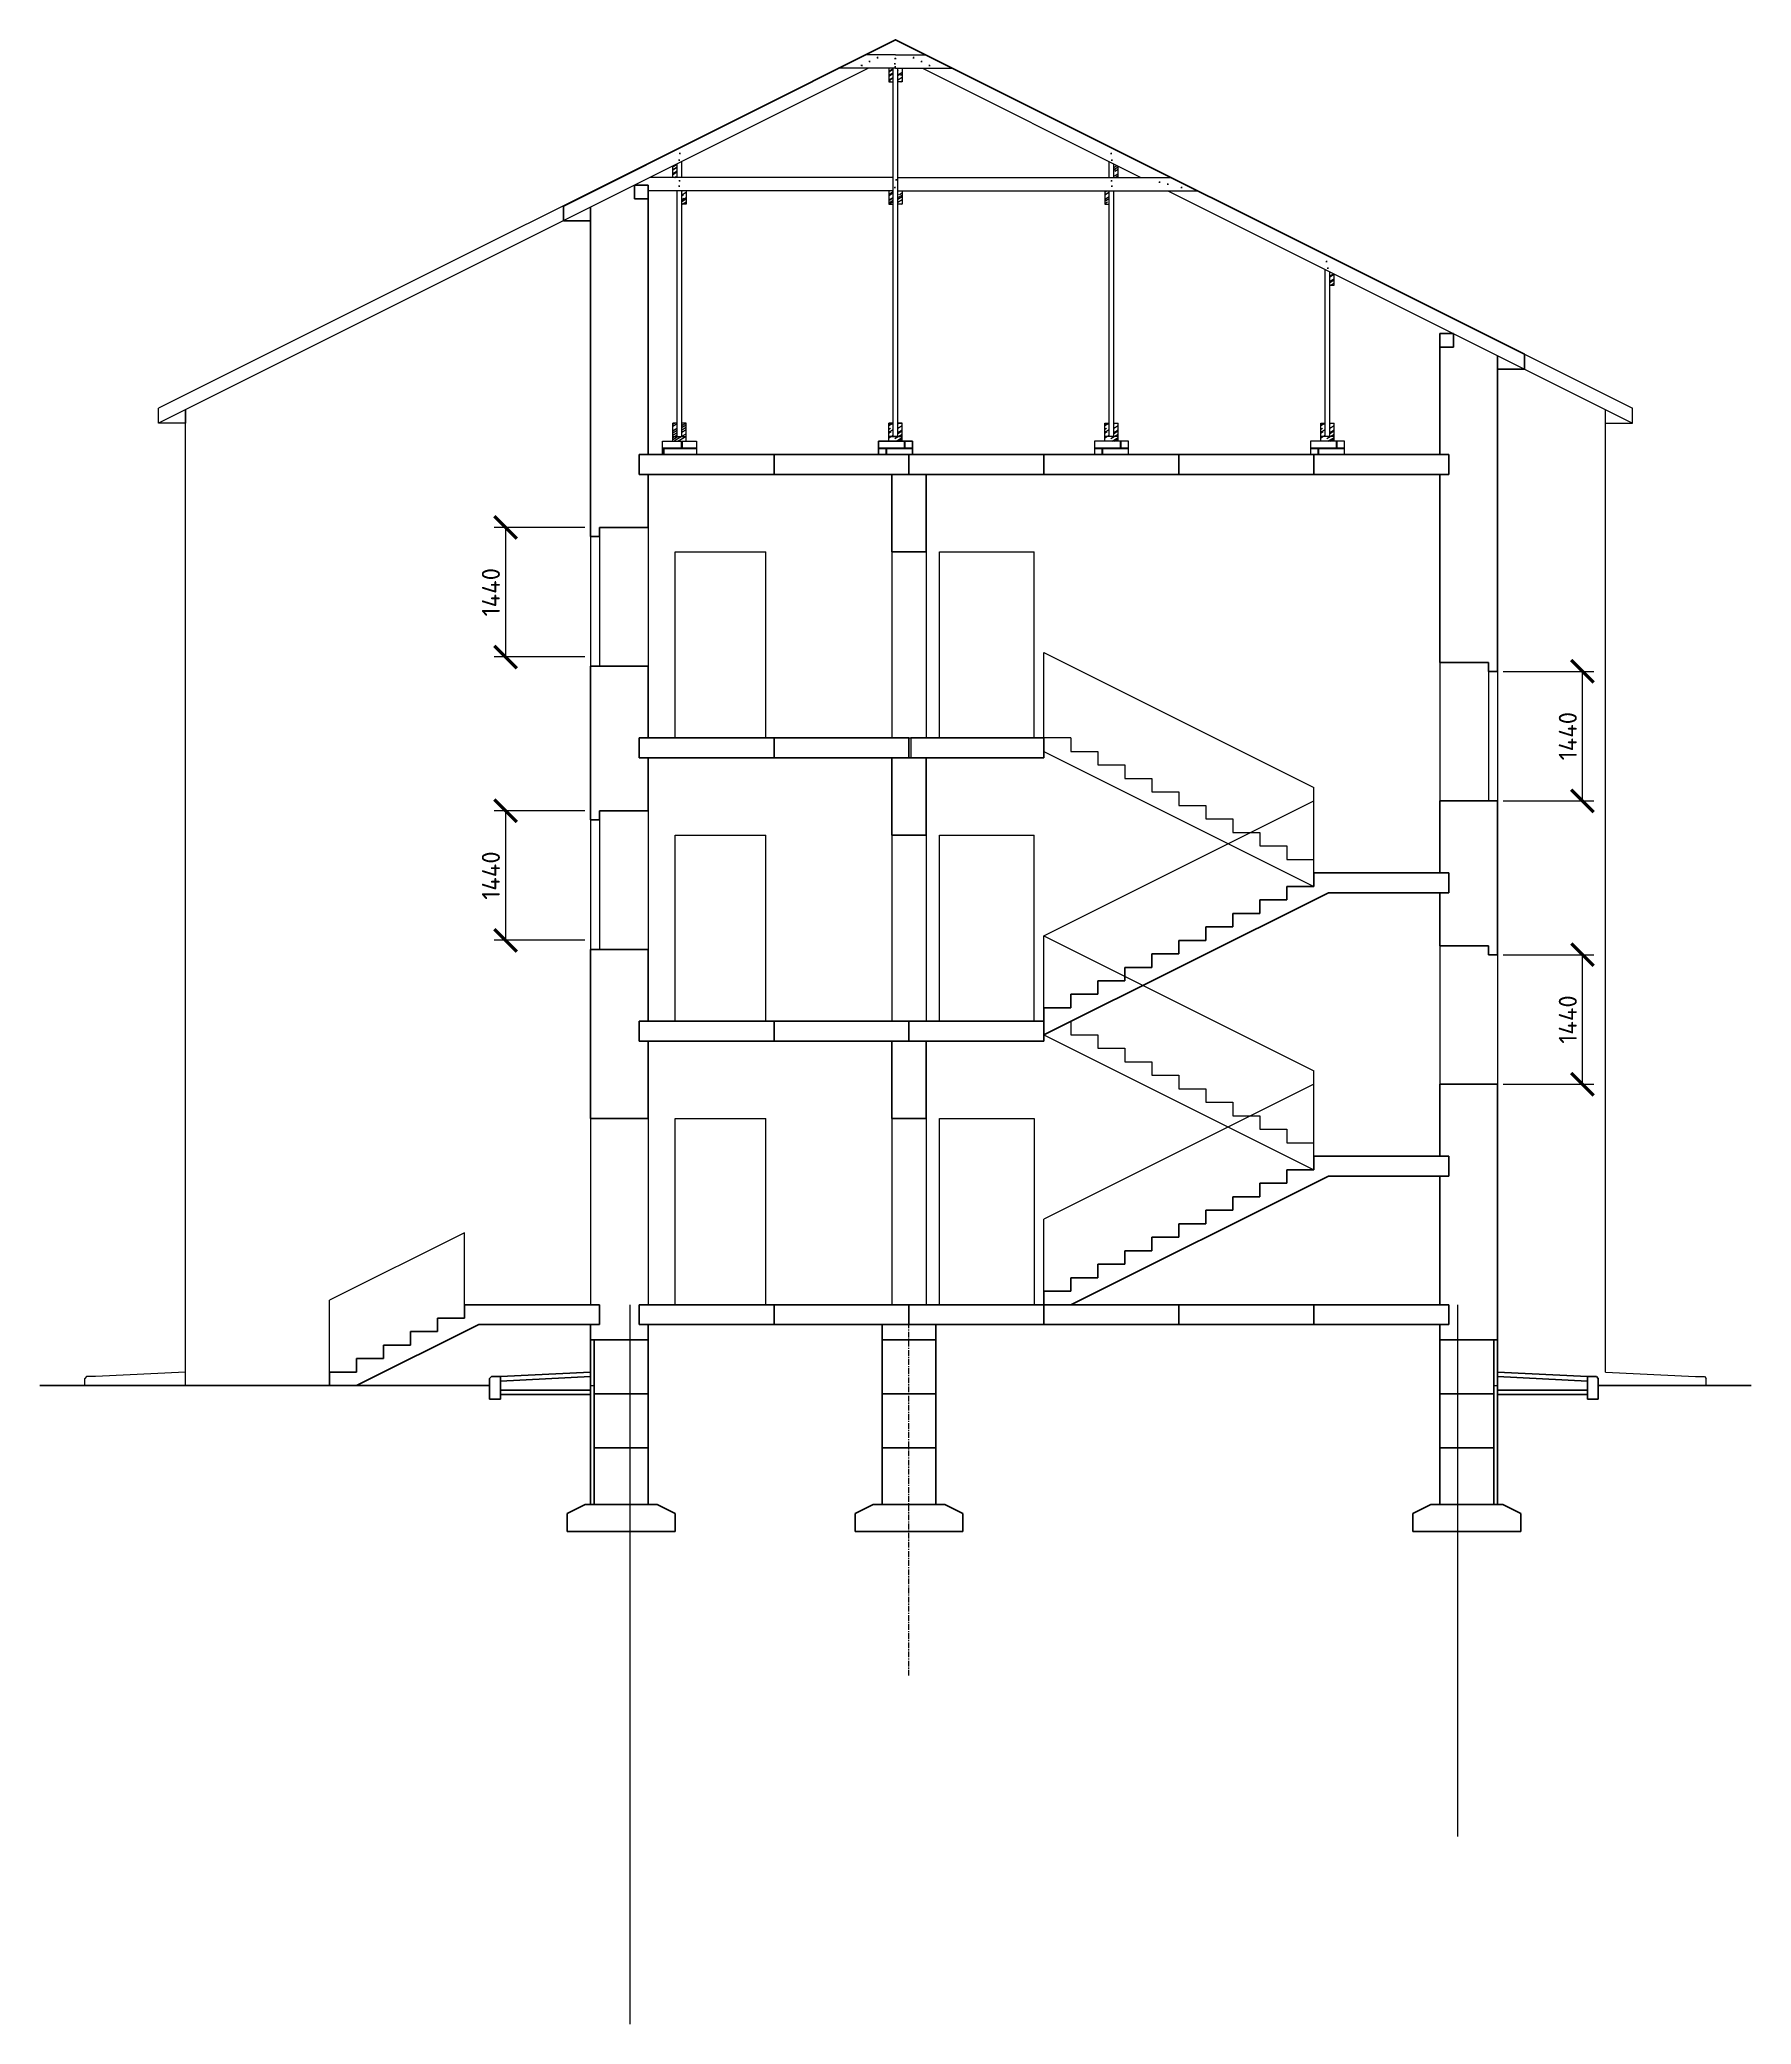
# Model space of a CAD drawing. Header units: millimetres. Extents: x -273369 to 399464, y -35443 to 194245.
# Drawn here: x 8590 to 27610, y 172182 to 194245 of the extents above; entities that cross this region are included whole.
import ezdxf

# ---------------------------------------------------------------- set-up
doc = ezdxf.new("R2010")
doc.units = ezdxf.units.MM
doc.linetypes.add('осеваяX2', pattern=[101.6, 63.5, -12.7, 12.7, -12.7])
doc.styles.add('Курс2', font='isocpeur.ttf', dxfattribs={"height": 2.5})
doc.dimstyles.new('Линейный', dxfattribs={"dimscale": 0, "dimtxt": 2, "dimasz": 2.5, "dimexe": 1.25, "dimexo": 0.625, "dimtad": 1, "dimtxsty": 'Курс2', "dimblk": 'ARCHTICK', "dimcen": 2.5, "dimadec": 0, "dimazin": 0, "dimtfac": 1, "dimtmove": 0, "dimatfit": 3, "dimldrblk": 'ARCHTICK', "dimfxl": 1, "dimarcsym": 0})
pattern_1 = [(30, (-113910.03, -34836.32), (89.233749, 124.842613), [952.5, -127, 317.5, -63.5]), (30, (-113852.764, -34766.595), (-97.220113, 41.390175), [190.5, -20.955, 381, -47.625]), (30, (-113909.52, -34773.7), (264.689088, 201.945051), [508, -88.9, 254, -63.5])]
pattern_2 = [(0, (-113910.03, -34836.32), (203.2, 203.2), [396.875, -9.525]), (0, (-114113.23, -34826.8), (203.2, 203.2), [396.875, -9.525]), (90, (-113910.03, -34836.32), (-203.2, 203.2), [-212.725, 193.675]), (90, (-113919.55, -34836.32), (-203.2, 203.2), [-212.725, 193.675])]
pattern_3 = [(0, (-116310.03, -34836.32), (203.2, 203.2), [396.875, -9.525]), (0, (-116513.23, -34826.8), (203.2, 203.2), [396.875, -9.525]), (90, (-116310.03, -34836.32), (-203.2, 203.2), [-212.725, 193.675]), (90, (-116319.55, -34836.32), (-203.2, 203.2), [-212.725, 193.675])]
pattern_4 = [(30, (-116310.03, -34836.32), (89.233749, 124.842613), [952.5, -127, 317.5, -63.5]), (30, (-116252.764, -34766.595), (-97.220113, 41.390175), [190.5, -20.955, 381, -47.625]), (30, (-116309.52, -34773.7), (264.689088, 201.945051), [508, -88.9, 254, -63.5])]

# ---------------------------------------------------------------- blocks, each defined once
blk = doc.blocks.new('_ArchTick')
at = {"color": 0, "linetype": 'ByBlock', "lineweight": 60, "const_width": 0.15}
blk.add_lwpolyline([(-0.5, -0.5), (0.5, 0.5)], dxfattribs=at)
blk = doc.blocks.new('*D149')
at = {"color": 0, "lineweight": -2, "transparency": 16777216}
for p, q in [((24853, 184073), (25859, 184073)), ((25734, 182633), (25734, 184073)), ((24853, 182633), (25859, 182633))]:
    blk.add_line(p, q, dxfattribs=at)
at = {"layer": 'Defpoints', "color": 0, "transparency": 16777216}
for p in [(24790, 184073), (25734, 184073), (24790, 182633)]:
    blk.add_point(p, dxfattribs=at)
at = {"color": 0, "lineweight": -2, "transparency": 16777216, "xscale": 250, "yscale": 250, "zscale": 250}
for p, rotation in [((25734, 184073), 90), ((25734, 182633), 270)]:
    blk.add_blockref('_ArchTick', p, dxfattribs=dict(at, rotation=rotation))
at = {"color": 0, "transparency": 16777216, "insert": (25571, 183353), "char_height": 200, "attachment_point": 5, "rotation": 90, "style": 'Курс2'}
blk.add_mtext('1440', dxfattribs=at)
blk = doc.blocks.new('*D214')
at = {"color": 0, "lineweight": -2, "transparency": 16777216}
for p, q in [((24853, 187223), (25859, 187223)), ((25734, 185783), (25734, 187223)), ((24853, 185783), (25859, 185783))]:
    blk.add_line(p, q, dxfattribs=at)
at = {"layer": 'Defpoints', "color": 0, "transparency": 16777216}
for p in [(24790, 187223), (25734, 187223), (24790, 185783)]:
    blk.add_point(p, dxfattribs=at)
at = {"color": 0, "lineweight": -2, "transparency": 16777216, "xscale": 250, "yscale": 250, "zscale": 250}
for p, rotation in [((25734, 187223), 90), ((25734, 185783), 270)]:
    blk.add_blockref('_ArchTick', p, dxfattribs=dict(at, rotation=rotation))
at = {"color": 0, "transparency": 16777216, "insert": (25571, 186503), "char_height": 200, "attachment_point": 5, "rotation": 90, "style": 'Курс2'}
blk.add_mtext('1440', dxfattribs=at)
blk = doc.blocks.new('*D215')
at = {"color": 0, "lineweight": -2, "transparency": 16777216}
for p, q in [((14648, 188823), (13642, 188823)), ((13767, 188823), (13767, 187383)), ((14648, 187383), (13642, 187383))]:
    blk.add_line(p, q, dxfattribs=at)
at = {"layer": 'Defpoints', "color": 0, "transparency": 16777216}
for p in [(14710, 188823), (13767, 187383), (14710, 187383)]:
    blk.add_point(p, dxfattribs=at)
at = {"color": 0, "lineweight": -2, "transparency": 16777216, "xscale": 250, "yscale": 250, "zscale": 250}
for p, rotation in [((13767, 188823), 90), ((13767, 187383), 270)]:
    blk.add_blockref('_ArchTick', p, dxfattribs=dict(at, rotation=rotation))
at = {"color": 0, "transparency": 16777216, "insert": (13604, 188103), "char_height": 200, "attachment_point": 5, "rotation": 90, "style": 'Курс2'}
blk.add_mtext('1440', dxfattribs=at)
blk = doc.blocks.new('*D216')
at = {"color": 0, "lineweight": -2, "transparency": 16777216}
for p, q in [((14648, 185673), (13642, 185673)), ((13767, 185673), (13767, 184233)), ((14648, 184233), (13642, 184233))]:
    blk.add_line(p, q, dxfattribs=at)
at = {"layer": 'Defpoints', "color": 0, "transparency": 16777216}
for p in [(14710, 185673), (13767, 184233), (14710, 184233)]:
    blk.add_point(p, dxfattribs=at)
at = {"color": 0, "lineweight": -2, "transparency": 16777216, "xscale": 250, "yscale": 250, "zscale": 250}
for p, rotation in [((13767, 185673), 90), ((13767, 184233), 270)]:
    blk.add_blockref('_ArchTick', p, dxfattribs=dict(at, rotation=rotation))
at = {"color": 0, "transparency": 16777216, "insert": (13604, 184953), "char_height": 200, "attachment_point": 5, "rotation": 90, "style": 'Курс2'}
blk.add_mtext('1440', dxfattribs=at)

msp = doc.modelspace()

# ---------------------------------------------------------------- hatches: boundary and pattern name
h = msp.add_hatch()
h.set_pattern_fill('AR-RROOF', color=256, scale=2.5, angle=30)
h.set_pattern_definition(pattern_1)
h.paths.add_polyline_path([(18075.178, 193927.528), (18025.178, 193927.528), (18025.178, 193777.528), (18075.178, 193777.528)])
h.paths.add_polyline_path([(18025.178, 192415.028), (18075.178, 192415.028), (18075.178, 192565.028), (18025.178, 192565.028)])
h.paths.add_polyline_path([(15725.178, 192415.028), (15775.178, 192415.028), (15775.178, 192565.028), (15725.178, 192565.028)])
h = msp.add_hatch()
h.set_pattern_fill('AR-RROOF', color=256, scale=2.5, angle=30)
h.set_pattern_definition(pattern_1)
h.paths.add_polyline_path([(18175.178, 193927.528), (18125.178, 193927.528), (18125.178, 193777.528), (18175.178, 193777.528)])
h.paths.add_polyline_path([(18175.178, 192565.028), (18125.178, 192565.028), (18125.178, 192415.028), (18175.178, 192415.028)])
h.paths.add_polyline_path([(20475.178, 192565.028), (20425.178, 192565.028), (20425.178, 192415.028), (20475.178, 192415.028)])
h = msp.add_hatch()
h.set_pattern_fill('AR-RROOF', color=256, scale=2.5, angle=30)
h.set_pattern_definition(pattern_1)
h.paths.add_polyline_path([(15675.178, 192865.028), (15625.178, 192840.028), (15625.178, 192715.028), (15675.178, 192715.028)])
h = msp.add_hatch()
h.set_pattern_fill('AR-RROOF', color=256, scale=2.5, angle=30)
h.set_pattern_definition(pattern_1)
h.paths.add_polyline_path([(20525.178, 192715.028), (20575.178, 192715.028), (20575.178, 192840.028), (20525.178, 192865.028)])
h = msp.add_hatch()
h.set_pattern_fill('AR-RROOF', color=256, scale=2.5, angle=30)
h.set_pattern_definition(pattern_1)
h.paths.add_polyline_path([(22975.178, 191640.028), (22925.178, 191665.028), (22925.178, 191515.028), (22975.178, 191515.028)])
h = msp.add_hatch()
h.set_pattern_fill('AR-RROOF', color=256, scale=2.5, angle=30)
h.set_pattern_definition(pattern_1)
h.paths.add_polyline_path([(15725.178, 189982.528), (15775.178, 189982.528), (15775.178, 189832.528), (15725.178, 189832.528)])
h.paths.add_polyline_path([(15625.178, 189982.528), (15675.178, 189982.528), (15675.178, 189832.528), (15625.178, 189832.528)])
h.paths.add_polyline_path([(15625.178, 189832.528), (15675.178, 189832.528), (15775.178, 189832.528), (15775.178, 189782.528), (15625.178, 189782.528)])
h = msp.add_hatch()
h.set_pattern_fill('AR-RROOF', color=256, scale=2.5, angle=30)
h.set_pattern_definition(pattern_4)
h.paths.add_polyline_path([(18075.178, 189982.528), (18025.178, 189982.528), (18025.178, 189832.528), (18075.178, 189832.528)])
h.paths.add_polyline_path([(18175.178, 189982.528), (18125.178, 189982.528), (18125.178, 189832.528), (18175.178, 189832.528)])
h.paths.add_polyline_path([(18175.178, 189832.528), (18125.178, 189832.528), (18025.178, 189832.528), (18025.178, 189782.528), (18175.178, 189782.528)])
h = msp.add_hatch()
h.set_pattern_fill('AR-RROOF', color=256, scale=2.5, angle=30)
h.set_pattern_definition(pattern_4)
h.paths.add_polyline_path([(18125.178, 189982.528), (18175.178, 189982.528), (18175.178, 189832.528), (18125.178, 189832.528)])
h.paths.add_polyline_path([(18025.178, 189982.528), (18075.178, 189982.528), (18075.178, 189832.528), (18025.178, 189832.528)])
h.paths.add_polyline_path([(18025.178, 189832.528), (18075.178, 189832.528), (18175.178, 189832.528), (18175.178, 189782.528), (18025.178, 189782.528)])
h = msp.add_hatch()
h.set_pattern_fill('AR-RROOF', color=256, scale=2.5, angle=30)
h.set_pattern_definition(pattern_1)
h.paths.add_polyline_path([(20475.178, 189982.528), (20425.178, 189982.528), (20425.178, 189832.528), (20475.178, 189832.528)])
h.paths.add_polyline_path([(20575.178, 189982.528), (20525.178, 189982.528), (20525.178, 189832.528), (20575.178, 189832.528)])
h.paths.add_polyline_path([(20575.178, 189832.528), (20525.178, 189832.528), (20425.178, 189832.528), (20425.178, 189782.528), (20575.178, 189782.528)])
h = msp.add_hatch()
h.set_pattern_fill('AR-RROOF', color=256, scale=2.5, angle=30)
h.set_pattern_definition([(30, (-111510.03, -34836.32), (89.233749, 124.842613), [952.5, -127, 317.5, -63.5]), (30, (-111452.764, -34766.595), (-97.220113, 41.390175), [190.5, -20.955, 381, -47.625]), (30, (-111509.52, -34773.7), (264.689088, 201.945051), [508, -88.9, 254, -63.5])])
h.paths.add_polyline_path([(22875.178, 189982.528), (22825.178, 189982.528), (22825.178, 189832.528), (22875.178, 189832.528)])
h.paths.add_polyline_path([(22975.178, 189982.528), (22925.178, 189982.528), (22925.178, 189832.528), (22975.178, 189832.528)])
h.paths.add_polyline_path([(22975.178, 189832.528), (22925.178, 189832.528), (22825.178, 189832.528), (22825.178, 189782.528), (22975.178, 189782.528)])
h = msp.add_hatch()
h.set_pattern_fill('AR-B816C', color=256)
h.set_pattern_definition(pattern_2)
h.paths.add_polyline_path([(15510.178, 189632.528), (15510.178, 189782.528), (15890.178, 189782.528), (15890.178, 189632.528)])
h = msp.add_hatch()
h.set_pattern_fill('AR-B816C', color=256)
h.set_pattern_definition(pattern_3)
h.paths.add_polyline_path([(18290.178, 189632.528), (18290.178, 189782.528), (17910.178, 189782.528), (17910.178, 189632.528)])
h = msp.add_hatch()
h.set_pattern_fill('AR-B816C', color=256)
h.set_pattern_definition(pattern_3)
h.paths.add_polyline_path([(17910.178, 189632.528), (17910.178, 189782.528), (18290.178, 189782.528), (18290.178, 189632.528)])
h = msp.add_hatch()
h.set_pattern_fill('AR-B816C', color=256)
h.set_pattern_definition(pattern_2)
h.paths.add_polyline_path([(20690.178, 189632.528), (20690.178, 189782.528), (20310.178, 189782.528), (20310.178, 189632.528)])
h = msp.add_hatch()
h.set_pattern_fill('AR-B816C', color=256)
h.set_pattern_definition([(0, (-111510.03, -34836.32), (203.2, 203.2), [396.875, -9.525]), (0, (-111713.23, -34826.8), (203.2, 203.2), [396.875, -9.525]), (90, (-111510.03, -34836.32), (-203.2, 203.2), [-212.725, 193.675]), (90, (-111519.55, -34836.32), (-203.2, 203.2), [-212.725, 193.675])])
h.paths.add_polyline_path([(23090.178, 189632.528), (23090.178, 189782.528), (22710.178, 189782.528), (22710.178, 189632.528)])

# ---------------------------------------------------------------- linework, layer by layer
for p, q in [((18100.178, 194245.233), (9910.178, 190150.233)), ((17731.604, 193959.72), (17716.604, 193959.72)), ((17724.482, 193967.22), (17724.482, 193952.22)), ((18100.178, 194077.528), (17764.768, 194077.528)), ((17818.271, 194004.21), (17803.271, 194004.21)), ((17811.148, 194011.71), (17811.148, 193996.71)), ((17908.934, 194045.353), (17893.934, 194045.353)), ((17901.811, 194052.853), (17901.811, 194037.853)), ((18100.178, 193975.143), (18085.178, 193975.143)), ((18090.049, 193944.546), (18105.049, 193944.546)), ((18090.872, 194036.68), (18105.872, 194036.68)), ((18093.055, 193982.643), (18093.055, 193967.643)), ((18097.172, 193952.046), (18097.172, 193937.046)), ((18097.995, 194044.18), (18097.995, 194029.18)), ((18100.178, 194077.528), (18435.588, 194077.528)), ((18291.422, 194045.353), (18306.422, 194045.353)), ((18298.545, 194052.853), (18298.545, 194037.853)), ((18382.085, 194004.21), (18397.085, 194004.21)), ((18389.208, 194011.71), (18389.208, 193996.71)), ((18468.751, 193959.72), (18483.751, 193959.72)), ((18475.874, 193967.22), (18475.874, 193952.22)), ((17800.178, 193927.528), (9910.178, 189982.528)), ((18100.178, 193927.528), (17464.768, 193927.528)), ((18025.178, 193927.528), (18025.178, 193777.528)), ((18025.178, 193777.528), (18075.178, 193777.528)), ((18075.178, 189832.528), (18075.178, 193927.528)), ((18100.178, 193927.528), (18735.588, 193927.528)), ((18125.178, 189832.528), (18125.178, 193927.528)), ((18175.178, 193777.528), (18125.178, 193777.528)), ((18175.178, 193927.528), (18175.178, 193777.528)), ((18400.178, 193927.528), (20825.178, 192715.028)), ((15625.178, 192715.028), (15625.178, 192840.028)), ((15675.178, 192715.028), (15675.178, 192865.028)), ((15703.644, 192907.343), (15688.644, 192907.343)), ((15696.521, 192914.843), (15696.521, 192899.843)), ((15711.522, 192978.986), (15696.522, 192978.986)), ((15704.399, 192986.486), (15704.399, 192971.486)), ((15725.178, 192715.028), (15725.178, 192890.028)), ((15774.667, 192914.773), (15774.667, 192914.773)), ((20425.689, 192914.773), (20425.689, 192914.773)), ((20475.178, 192715.028), (20475.178, 192890.028)), ((20488.834, 192978.986), (20503.834, 192978.986)), ((20495.957, 192986.486), (20495.957, 192971.486)), ((20496.712, 192907.343), (20511.712, 192907.343)), ((20503.835, 192914.843), (20503.835, 192899.843)), ((20525.178, 192715.028), (20525.178, 192865.028)), ((20575.178, 192715.028), (20575.178, 192840.028)), ((18075.178, 192715.028), (15375.178, 192715.028)), ((15703.712, 192615.322), (15688.712, 192615.322)), ((15707.18, 192676.327), (15692.18, 192676.327)), ((15696.589, 192622.822), (15696.589, 192607.822)), ((15700.057, 192683.827), (15700.057, 192668.827)), ((18091.708, 192609.477), (18091.708, 192594.477)), ((18100.386, 192686.751), (18115.386, 192686.751)), ((18107.509, 192694.251), (18107.509, 192679.251)), ((18125.178, 192715.028), (21160.588, 192715.028)), ((20493.176, 192676.327), (20508.176, 192676.327)), ((20496.644, 192615.322), (20511.644, 192615.322)), ((20500.299, 192683.827), (20500.299, 192668.827)), ((20503.767, 192622.822), (20503.767, 192607.822)), ((21027.141, 192659.966), (21042.141, 192659.966)), ((21034.264, 192667.466), (21034.264, 192652.466)), ((21117.404, 192637.363), (21132.404, 192637.363)), ((21124.527, 192644.863), (21124.527, 192629.863)), ((18075.178, 192565.028), (15350.178, 192565.028)), ((15675.178, 189832.528), (15675.178, 192565.028)), ((15725.178, 189832.528), (15725.178, 192565.028)), ((15775.178, 192415.028), (15725.178, 192415.028)), ((15775.178, 192565.028), (15775.178, 192415.028)), ((18025.178, 192565.028), (18025.178, 192415.028)), ((18025.178, 192415.028), (18075.178, 192415.028)), ((18084.585, 192601.977), (18099.585, 192601.977)), ((18125.178, 192565.028), (21460.588, 192565.028)), ((18175.178, 192415.028), (18125.178, 192415.028)), ((18175.178, 192565.028), (18175.178, 192415.028)), ((20425.178, 192565.028), (20425.178, 192415.028)), ((20425.178, 192415.028), (20475.178, 192415.028)), ((20475.178, 189832.528), (20475.178, 192565.028)), ((20525.178, 189832.528), (20525.178, 192565.028)), ((21125.178, 192565.028), (26290.178, 189982.528)), ((21269.98, 192601.081), (21284.98, 192601.081)), ((21277.103, 192608.581), (21277.103, 192593.581)), ((14710.178, 192382.528), (14710.178, 192132.528)), ((14710.178, 192382.528), (14710.178, 192232.528)), ((22883.252, 191781.142), (22898.252, 191781.142)), ((22890.374, 191788.642), (22890.374, 191773.642)), ((22875.178, 189832.528), (22875.178, 191690.028)), ((22896.493, 191703.781), (22911.493, 191703.781)), ((22903.616, 191711.281), (22903.616, 191696.281)), ((22925.178, 189832.528), (22925.178, 191665.028)), ((22925.178, 191515.028), (22975.178, 191515.028)), ((22975.178, 191515.028), (22975.178, 191640.028)), ((25090.178, 190750.233), (26290.178, 190150.233)), ((9910.178, 189982.528), (9910.178, 190150.233)), ((10210.178, 189982.528), (9910.178, 189982.528)), ((10210.178, 179282.528), (10210.178, 190132.528)), ((10210.178, 190132.528), (10210.178, 189982.528)), ((15625.178, 189782.528), (15625.178, 189982.528)), ((15675.178, 189982.528), (15625.178, 189982.528)), ((15775.178, 189982.528), (15725.178, 189982.528)), ((15775.178, 189782.528), (15775.178, 189982.528)), ((18025.178, 189782.528), (18025.178, 189982.528)), ((18025.178, 189982.528), (18075.178, 189982.528)), ((18025.178, 189782.528), (18025.178, 189982.528)), ((18075.178, 189982.528), (18025.178, 189982.528)), ((18125.178, 189982.528), (18175.178, 189982.528)), ((18175.178, 189982.528), (18125.178, 189982.528)), ((18175.178, 189782.528), (18175.178, 189982.528)), ((18175.178, 189782.528), (18175.178, 189982.528)), ((20425.178, 189782.528), (20425.178, 189982.528)), ((20425.178, 189982.528), (20475.178, 189982.528)), ((20525.178, 189982.528), (20575.178, 189982.528)), ((20575.178, 189782.528), (20575.178, 189982.528)), ((22825.178, 189782.528), (22825.178, 189982.528)), ((22825.178, 189982.528), (22875.178, 189982.528)), ((22925.178, 189982.528), (22975.178, 189982.528)), ((22975.178, 189782.528), (22975.178, 189982.528)), ((25990.178, 179432.528), (25990.178, 190132.528)), ((25990.178, 189982.528), (26290.178, 189982.528)), ((26290.178, 189982.528), (26290.178, 190150.233)), ((15510.178, 189632.528), (15510.178, 189782.528)), ((15510.178, 189782.528), (15890.178, 189782.528)), ((15625.178, 189832.528), (15775.178, 189832.528)), ((15890.178, 189782.528), (15890.178, 189632.528)), ((18290.178, 189782.528), (17910.178, 189782.528)), ((17910.178, 189782.528), (17910.178, 189632.528)), ((17910.178, 189632.528), (17910.178, 189782.528)), ((17910.178, 189782.528), (18290.178, 189782.528)), ((18175.178, 189832.528), (18025.178, 189832.528)), ((18025.178, 189832.528), (18175.178, 189832.528)), ((18290.178, 189632.528), (18290.178, 189782.528)), ((18290.178, 189782.528), (18290.178, 189632.528)), ((20690.178, 189782.528), (20310.178, 189782.528)), ((20310.178, 189782.528), (20310.178, 189632.528)), ((20575.178, 189832.528), (20425.178, 189832.528)), ((20690.178, 189632.528), (20690.178, 189782.528)), ((23090.178, 189782.528), (22710.178, 189782.528)), ((22710.178, 189782.528), (22710.178, 189632.528)), ((22975.178, 189832.528), (22825.178, 189832.528)), ((23090.178, 189632.528), (23090.178, 189782.528)), ((15250.178, 189412.528), (15250.178, 189632.528)), ((15625.178, 189632.528), (15510.178, 189632.528)), ((18025.178, 189632.528), (17910.178, 189632.528)), ((18175.178, 189632.528), (18290.178, 189632.528)), ((20575.178, 189632.528), (20690.178, 189632.528)), ((22975.178, 189632.528), (23090.178, 189632.528)), ((24250.178, 189412.528), (24250.178, 189632.528)), ((14710.178, 188722.528), (14710.178, 187282.528)), ((14810.178, 188722.528), (14810.178, 187282.528)), ((15350.178, 188822.528), (15350.178, 187282.528)), ((15650.178, 186482.528), (15650.178, 188552.528)), ((15650.178, 188552.528), (16660.178, 188552.528)), ((16660.178, 186482.528), (16660.178, 188552.528)), ((18060.178, 188552.528), (18060.178, 186482.528)), ((18440.178, 188552.528), (18440.178, 186482.528)), ((18590.178, 188552.528), (19640.178, 188552.528)), ((18590.178, 186482.528), (18590.178, 188552.528)), ((19640.178, 186482.528), (19640.178, 188552.528)), ((19750.178, 186482.528), (19750.178, 187432.528)), ((19750.178, 187432.528), (22750.178, 185932.528)), ((24150.178, 187322.528), (24150.178, 185782.528)), ((24690.178, 187222.528), (24690.178, 185782.528)), ((24790.178, 187222.528), (24790.178, 185782.528)), ((18250.178, 186482.528), (18270.178, 186482.528)), ((18270.178, 186482.528), (18270.178, 186262.528)), ((19750.178, 186482.528), (19750.178, 186332.528)), ((20050.178, 186482.528), (19750.178, 186482.528)), ((20050.178, 186482.528), (20050.178, 186332.528)), ((18270.178, 186262.528), (18250.178, 186262.528)), ((19750.178, 186332.528), (22750.178, 184832.528)), ((20050.178, 186332.528), (20350.178, 186332.528)), ((20350.178, 186332.528), (20350.178, 186182.528)), ((20350.178, 186182.528), (20650.178, 186182.528)), ((20650.178, 186182.528), (20650.178, 186032.528)), ((20650.178, 186032.528), (20950.178, 186032.528)), ((20950.178, 186032.528), (20950.178, 185882.528)), ((19750.178, 184282.528), (22750.178, 185782.528)), ((20950.178, 185882.528), (21250.178, 185882.528)), ((21250.178, 185882.528), (21250.178, 185732.528)), ((22750.178, 185132.528), (22750.178, 185932.528)), ((22750.178, 184982.528), (22750.178, 185782.528)), ((24150.178, 184982.528), (24150.178, 185782.528)), ((24790.178, 184072.528), (24790.178, 185782.528)), ((14710.178, 185572.528), (14710.178, 185672.528)), ((14710.178, 185572.528), (14710.178, 184132.528)), ((14810.178, 185572.528), (14810.178, 184132.528)), ((15350.178, 185672.528), (15350.178, 184132.528)), ((21250.178, 185732.528), (21550.178, 185732.528)), ((21550.178, 185732.528), (21550.178, 185582.528)), ((21550.178, 185582.528), (21850.178, 185582.528)), ((21850.178, 185582.528), (21850.178, 185432.528)), ((15650.178, 183332.528), (15650.178, 185402.528)), ((15650.178, 185402.528), (16660.178, 185402.528)), ((16660.178, 183332.528), (16660.178, 185402.528)), ((18060.178, 185402.528), (18060.178, 183332.528)), ((18440.178, 185402.528), (18440.178, 183332.528)), ((18590.178, 185402.528), (19640.178, 185402.528)), ((18590.178, 183332.528), (18590.178, 185402.528)), ((19640.178, 183332.528), (19640.178, 185402.528)), ((21850.178, 185432.528), (22150.178, 185432.528)), ((22150.178, 185432.528), (22150.178, 185282.528)), ((22150.178, 185282.528), (22450.178, 185282.528)), ((22450.178, 185282.528), (22450.178, 185132.528)), ((22450.178, 185132.528), (22750.178, 185132.528)), ((24150.178, 184172.528), (24150.178, 184762.528)), ((19750.178, 183482.528), (19750.178, 184282.528)), ((19750.178, 184282.528), (22750.178, 182782.528)), ((15350.178, 183332.528), (15350.178, 184132.528)), ((24150.178, 184172.528), (24150.178, 182632.528)), ((24790.178, 184072.528), (24790.178, 182632.528)), ((19750.178, 183332.528), (19750.178, 183182.528)), ((19750.178, 183182.528), (22750.178, 181682.528)), ((20050.178, 183332.528), (20050.178, 183182.528)), ((20050.178, 183182.528), (20350.178, 183182.528)), ((20350.178, 183182.528), (20350.178, 183032.528)), ((18270.178, 183112.528), (18250.178, 183112.528)), ((20350.178, 183032.528), (20650.178, 183032.528)), ((20650.178, 183032.528), (20650.178, 182882.528)), ((20650.178, 182882.528), (20950.178, 182882.528)), ((20950.178, 182882.528), (20950.178, 182732.528)), ((20950.178, 182732.528), (21250.178, 182732.528)), ((21250.178, 182732.528), (21250.178, 182582.528)), ((22750.178, 181982.528), (22750.178, 182782.528)), ((22750.178, 182632.528), (19750.178, 181132.528)), ((21250.178, 182582.528), (21550.178, 182582.528)), ((21550.178, 182582.528), (21550.178, 182432.528)), ((22750.178, 181832.528), (22750.178, 182632.528)), ((24150.178, 181832.528), (24150.178, 182632.528)), ((24150.178, 181832.528), (24150.178, 182482.528)), ((24790.178, 180182.528), (24790.178, 182632.528)), ((14710.178, 182252.528), (14710.178, 180182.528)), ((15350.178, 182252.528), (15350.178, 180182.528)), ((15650.178, 180182.528), (15650.178, 182252.528)), ((15650.178, 182252.528), (16660.178, 182252.528)), ((16660.178, 180182.528), (16660.178, 182252.528)), ((18060.178, 182252.528), (18060.178, 180182.528)), ((18440.178, 182252.528), (18440.178, 180182.528)), ((18590.178, 180182.528), (18590.178, 182252.528)), ((18590.178, 182252.528), (19640.178, 182252.528)), ((19640.178, 182252.528), (19640.178, 180182.528)), ((21550.178, 182432.528), (21850.178, 182432.528)), ((21850.178, 182432.528), (21850.178, 182282.528)), ((21850.178, 182282.528), (22150.178, 182282.528)), ((22150.178, 182282.528), (22150.178, 182132.528)), ((22150.178, 182132.528), (22450.178, 182132.528)), ((22450.178, 182132.528), (22450.178, 181982.528)), ((22450.178, 181982.528), (22750.178, 181982.528)), ((24150.178, 180182.528), (24150.178, 181612.528)), ((13310.178, 180982.528), (11810.178, 180232.528)), ((13310.178, 180182.528), (13310.178, 180982.528)), ((19750.178, 180332.528), (19750.178, 181132.528)), ((11810.178, 179432.528), (11810.178, 180232.528)), ((13310.178, 180182.528), (13310.178, 180032.528)), ((9110.178, 179382.528), (9090.178, 179362.528)), ((9210.178, 179382.528), (9110.178, 179382.528)), ((10210.178, 179432.528), (9210.178, 179382.528)), ((24790.178, 179332.528), (24790.178, 179382.528)), ((25990.178, 179432.528), (26990.178, 179382.528)), ((26990.178, 179382.528), (27090.178, 179382.528)), ((27090.178, 179382.528), (27110.178, 179362.528)), ((9090.178, 179282.528), (9090.178, 179362.528)), ((14710.178, 179282.528), (14750.178, 179282.528)), ((24750.178, 179282.528), (24790.178, 179282.528)), ((24790.178, 179332.528), (24790.178, 179332.528)), ((27110.178, 179282.528), (27110.178, 179362.528)), ((23890.178, 177662.528), (24490.178, 177662.528))]:
    msp.add_line(p, q)
at = {"lineweight": 60}
for p, q in [((18100.178, 194245.233), (14410.178, 192396.017)), ((18100.178, 194245.233), (25090.178, 190750.233)), ((15350.178, 192627.528), (15200.178, 192627.528)), ((15200.178, 192627.528), (15200.178, 192477.528)), ((15350.178, 189632.528), (15350.178, 192627.528)), ((15350.178, 192477.528), (15350.178, 192627.528)), ((14410.178, 192232.528), (14410.178, 192396.017)), ((15200.178, 192477.528), (15350.178, 192477.528)), ((14710.178, 192232.528), (14410.178, 192232.528)), ((14710.178, 188722.528), (14710.178, 192382.528)), ((24150.178, 189632.528), (24150.178, 190977.528)), ((24300.178, 190977.528), (24150.178, 190977.528)), ((24150.178, 190977.528), (24150.178, 190827.528)), ((24300.178, 190827.528), (24300.178, 190977.528)), ((24150.178, 190827.528), (24300.178, 190827.528)), ((24790.178, 187222.528), (24790.178, 190732.528)), ((25090.178, 190582.528), (25090.178, 190750.233)), ((24790.178, 190582.528), (25090.178, 190582.528)), ((15250.178, 189632.528), (24250.178, 189632.528)), ((15250.178, 189632.528), (15250.178, 189412.528)), ((16750.178, 189412.528), (16750.178, 189632.528)), ((18250.178, 189412.528), (18250.178, 189632.528)), ((19750.178, 189412.528), (19750.178, 189632.528)), ((19750.178, 189412.528), (19750.178, 189632.528)), ((21250.178, 189412.528), (21250.178, 189632.528)), ((22750.178, 189412.528), (22750.178, 189632.528)), ((24250.178, 189412.528), (24250.178, 189632.528)), ((15250.178, 189412.528), (24250.178, 189412.528)), ((15350.178, 188822.528), (15350.178, 189412.528)), ((18060.178, 188552.528), (18060.178, 189412.528)), ((18440.178, 188552.528), (18440.178, 189412.528)), ((24150.178, 187322.528), (24150.178, 189412.528)), ((14710.178, 188722.528), (14810.178, 188722.528)), ((15350.178, 188822.528), (14810.178, 188822.528)), ((14810.178, 188722.528), (14810.178, 188822.528)), ((18440.178, 188552.528), (18060.178, 188552.528)), ((24690.178, 187322.528), (24150.178, 187322.528)), ((24690.178, 187222.528), (24690.178, 187322.528)), ((14710.178, 187282.528), (15350.178, 187282.528)), ((14710.178, 185572.528), (14710.178, 187282.528)), ((15350.178, 186482.528), (15350.178, 187282.528)), ((24790.178, 187222.528), (24690.178, 187222.528)), ((18250.178, 186482.528), (15250.178, 186482.528)), ((15250.178, 186482.528), (15250.178, 186262.528)), ((16750.178, 186262.528), (16750.178, 186482.528)), ((18250.178, 186262.528), (18250.178, 186482.528)), ((19750.178, 186482.528), (18270.178, 186482.528)), ((19750.178, 186262.528), (19750.178, 186482.528)), ((18250.178, 186262.528), (15250.178, 186262.528)), ((15350.178, 185672.528), (15350.178, 186262.528)), ((18060.178, 185402.528), (18060.178, 186262.528)), ((18250.178, 186262.528), (19750.178, 186262.528)), ((18440.178, 185402.528), (18440.178, 186262.528)), ((24150.178, 185782.528), (24790.178, 185782.528)), ((24150.178, 184982.528), (24150.178, 185782.528)), ((24790.178, 184072.528), (24790.178, 185782.528)), ((14710.178, 185572.528), (14810.178, 185572.528)), ((15350.178, 185672.528), (14810.178, 185672.528)), ((14810.178, 185572.528), (14810.178, 185672.528)), ((18440.178, 185402.528), (18060.178, 185402.528)), ((22750.178, 184832.528), (22750.178, 184982.528)), ((22750.178, 184982.528), (23050.178, 184982.528)), ((23050.178, 184982.528), (24250.178, 184982.528)), ((24250.178, 184982.528), (24250.178, 184762.528)), ((19750.178, 183182.528), (22910.178, 184762.528)), ((22150.178, 184532.528), (22150.178, 184682.528)), ((22150.178, 184682.528), (22450.178, 184682.528)), ((22450.178, 184682.528), (22450.178, 184832.528)), ((22450.178, 184832.528), (22750.178, 184832.528)), ((22450.178, 184832.528), (22750.178, 184832.528)), ((24250.178, 184762.528), (22910.178, 184762.528)), ((24150.178, 184172.528), (24150.178, 184762.528)), ((21850.178, 184382.528), (21850.178, 184532.528)), ((21850.178, 184532.528), (22150.178, 184532.528)), ((21250.178, 184082.528), (21250.178, 184232.528)), ((21250.178, 184232.528), (21550.178, 184232.528)), ((21550.178, 184232.528), (21550.178, 184382.528)), ((21550.178, 184382.528), (21850.178, 184382.528)), ((14710.178, 182252.528), (14710.178, 184132.528)), ((14710.178, 184132.528), (15350.178, 184132.528)), ((15350.178, 183332.528), (15350.178, 184132.528)), ((20950.178, 183932.528), (20950.178, 184082.528)), ((20950.178, 184082.528), (21250.178, 184082.528)), ((24690.178, 184172.528), (24150.178, 184172.528)), ((24690.178, 184072.528), (24690.178, 184172.528)), ((24790.178, 184072.528), (24690.178, 184072.528)), ((20650.178, 183782.528), (20650.178, 183932.528)), ((20650.178, 183932.528), (20950.178, 183932.528)), ((20050.178, 183482.528), (20050.178, 183632.528)), ((20050.178, 183632.528), (20350.178, 183632.528)), ((20350.178, 183632.528), (20350.178, 183782.528)), ((20350.178, 183782.528), (20650.178, 183782.528)), ((19750.178, 183482.528), (20050.178, 183482.528)), ((19750.178, 183482.528), (19750.178, 183332.528)), ((18250.178, 183332.528), (15250.178, 183332.528)), ((15250.178, 183332.528), (15250.178, 183112.528)), ((16750.178, 183112.528), (16750.178, 183332.528)), ((19750.178, 183332.528), (18250.178, 183332.528)), ((18250.178, 183112.528), (18250.178, 183332.528)), ((19750.178, 183112.528), (19750.178, 183332.528)), ((18250.178, 183112.528), (15250.178, 183112.528)), ((15350.178, 182252.528), (15350.178, 183112.528)), ((18060.178, 182252.528), (18060.178, 183112.528)), ((18250.178, 183112.528), (19750.178, 183112.528)), ((18440.178, 182252.528), (18440.178, 183112.528)), ((24150.178, 182632.528), (24790.178, 182632.528)), ((24150.178, 181832.528), (24150.178, 182632.528)), ((24790.178, 179962.528), (24790.178, 182632.528)), ((15350.178, 182252.528), (14710.178, 182252.528)), ((18440.178, 182252.528), (18060.178, 182252.528)), ((22750.178, 181682.528), (22750.178, 181832.528)), ((22750.178, 181832.528), (24250.178, 181832.528)), ((24250.178, 181832.528), (24250.178, 181612.528)), ((20050.178, 180182.528), (22910.178, 181612.528)), ((22450.178, 181532.528), (22450.178, 181682.528)), ((22450.178, 181682.528), (22750.178, 181682.528)), ((24250.178, 181612.528), (22910.178, 181612.528)), ((24150.178, 180182.528), (24150.178, 181612.528)), ((21850.178, 181232.528), (21850.178, 181382.528)), ((21850.178, 181382.528), (22150.178, 181382.528)), ((22150.178, 181382.528), (22150.178, 181532.528)), ((22150.178, 181532.528), (22450.178, 181532.528)), ((21550.178, 181082.528), (21550.178, 181232.528)), ((21550.178, 181232.528), (21850.178, 181232.528)), ((20950.178, 180782.528), (20950.178, 180932.528)), ((20950.178, 180932.528), (21250.178, 180932.528)), ((21250.178, 180932.528), (21250.178, 181082.528)), ((21250.178, 181082.528), (21550.178, 181082.528)), ((20650.178, 180632.528), (20650.178, 180782.528)), ((20650.178, 180782.528), (20950.178, 180782.528)), ((20050.178, 180332.528), (20050.178, 180482.528)), ((20050.178, 180482.528), (20350.178, 180482.528)), ((20350.178, 180482.528), (20350.178, 180632.528)), ((20350.178, 180632.528), (20650.178, 180632.528)), ((19750.178, 180182.528), (19750.178, 180332.528)), ((19750.178, 180332.528), (20050.178, 180332.528)), ((13310.178, 180182.528), (14810.178, 180182.528)), ((13310.178, 180182.528), (13310.178, 180032.528)), ((14810.178, 180182.528), (14810.178, 179962.528)), ((15250.178, 180182.528), (24250.178, 180182.528)), ((15250.178, 180182.528), (15250.178, 179962.528)), ((16750.178, 179962.528), (16750.178, 180182.528)), ((18250.178, 179962.528), (18250.178, 180182.528)), ((19750.178, 179962.528), (19750.178, 180182.528)), ((21250.178, 179962.528), (21250.178, 180182.528)), ((22750.178, 179962.528), (22750.178, 180182.528)), ((24250.178, 179962.528), (24250.178, 180182.528)), ((12110.178, 179282.528), (13470.178, 179962.528)), ((13010.178, 179882.528), (12710.178, 179882.528)), ((12710.178, 179882.528), (12710.178, 179732.528)), ((13310.178, 180032.528), (13010.178, 180032.528)), ((13010.178, 180032.528), (13010.178, 179882.528)), ((14810.178, 179962.528), (13470.178, 179962.528)), ((14710.178, 179962.528), (14710.178, 177962.528)), ((15250.178, 179962.528), (24250.178, 179962.528)), ((15350.178, 179962.528), (15350.178, 177962.528)), ((17950.178, 179962.528), (17950.178, 177962.528)), ((18550.178, 179962.528), (18550.178, 177962.528)), ((24150.178, 179962.528), (24150.178, 177962.528)), ((24790.178, 179962.528), (24790.178, 177962.528)), ((12710.178, 179732.528), (12410.178, 179732.528)), ((12410.178, 179732.528), (12410.178, 179582.528)), ((15350.178, 179792.528), (14710.178, 179792.528)), ((14750.178, 179792.528), (14750.178, 177962.528)), ((18550.178, 179792.528), (17950.178, 179792.528)), ((24790.178, 179792.528), (24150.178, 179792.528)), ((24750.178, 179792.528), (24750.178, 177962.528)), ((12110.178, 179432.528), (11810.178, 179432.528)), ((11810.178, 179432.528), (11810.178, 179282.528)), ((12410.178, 179582.528), (12110.178, 179582.528)), ((12110.178, 179582.528), (12110.178, 179432.528)), ((13610.178, 179382.528), (13590.178, 179362.528)), ((13710.178, 179382.528), (13610.178, 179382.528)), ((14710.178, 179432.528), (13710.178, 179382.528)), ((13710.178, 179132.528), (13710.178, 179382.528)), ((14710.178, 179382.528), (13710.178, 179332.528)), ((24790.178, 179432.528), (25790.178, 179382.528)), ((24790.178, 179382.528), (25790.178, 179332.528)), ((25790.178, 179132.528), (25790.178, 179382.528)), ((25790.178, 179382.528), (25890.178, 179382.528)), ((25890.178, 179382.528), (25910.178, 179362.528)), ((8590.178, 179282.528), (13590.178, 179282.528)), ((13590.178, 179132.528), (13590.178, 179362.528)), ((13710.178, 179232.528), (14710.178, 179232.528)), ((14710.178, 179182.528), (13710.178, 179182.528)), ((15350.178, 179192.528), (14750.178, 179192.528)), ((18550.178, 179192.528), (17950.178, 179192.528)), ((24750.178, 179192.528), (24150.178, 179192.528)), ((25790.178, 179232.528), (24790.178, 179232.528)), ((24790.178, 179182.528), (25790.178, 179182.528)), ((25910.178, 179132.528), (25910.178, 179362.528)), ((27610.178, 179282.528), (25910.178, 179282.528)), ((13710.178, 179132.528), (13590.178, 179132.528)), ((25790.178, 179132.528), (25910.178, 179132.528)), ((15350.178, 178592.528), (14750.178, 178592.528)), ((18550.178, 178592.528), (17950.178, 178592.528)), ((18550.178, 178592.528), (17950.178, 178592.528)), ((24750.178, 178592.528), (24150.178, 178592.528)), ((14650.178, 177962.528), (14450.178, 177862.528)), ((14450.178, 177862.528), (14450.178, 177662.528)), ((14650.178, 177962.528), (15450.178, 177962.528)), ((15450.178, 177962.528), (15650.178, 177862.528)), ((15650.178, 177662.528), (15650.178, 177862.528)), ((17850.178, 177962.528), (17650.178, 177862.528)), ((17650.178, 177862.528), (17650.178, 177662.528)), ((17850.178, 177962.528), (18650.178, 177962.528)), ((18650.178, 177962.528), (18850.178, 177862.528)), ((18850.178, 177662.528), (18850.178, 177862.528)), ((24050.178, 177962.528), (23850.178, 177862.528)), ((23850.178, 177862.528), (23850.178, 177662.528)), ((24050.178, 177962.528), (24850.178, 177962.528)), ((24850.178, 177962.528), (25050.178, 177862.528)), ((25050.178, 177662.528), (25050.178, 177862.528)), ((14450.178, 177662.528), (15650.178, 177662.528)), ((17650.178, 177662.528), (18850.178, 177662.528)), ((23850.178, 177662.528), (25050.178, 177662.528))]:
    msp.add_line(p, q, dxfattribs=at)
at = {"color": 217, "true_color": 0x93278f}
for p, q in [((15150.178, 172182.295), (15150.178, 180182.528)), ((24350.178, 174269.561), (24350.178, 180182.528))]:
    msp.add_line(p, q, dxfattribs=at)
at = {"color": 217, "linetype": 'осеваяX2', "true_color": 0x93278f}
msp.add_line((18250.178, 176058.877), (18250.178, 180182.528), dxfattribs=at)

# ---------------------------------------------------------------- dimensions: what is measured, and where the dimension line sits
for base, p1, p2, angle, picture, middle in [((13766.719, 187382.528), (14710.178, 188822.528), (14710.178, 187382.528), 270, '*D215', (13604.219, 188102.528)), ((25733.637, 187222.528), (24790.178, 185782.528), (24790.178, 187222.528), 90, '*D214', (25571.137, 186502.528)), ((13766.719, 184232.528), (14710.178, 185672.528), (14710.178, 184232.528), 270, '*D216', (13604.219, 184952.528)), ((25733.637, 184072.528), (24790.178, 182632.528), (24790.178, 184072.528), 90, '*D149', (25571.137, 183352.528))]:
    dim = msp.add_linear_dim(base=base, p1=p1, p2=p2, angle=angle, dimstyle='Линейный')
    dim.commit()
    dim.dimension.update_dxf_attribs({"geometry": picture, "text_midpoint": middle})

doc.saveas('drawing.dxf')
